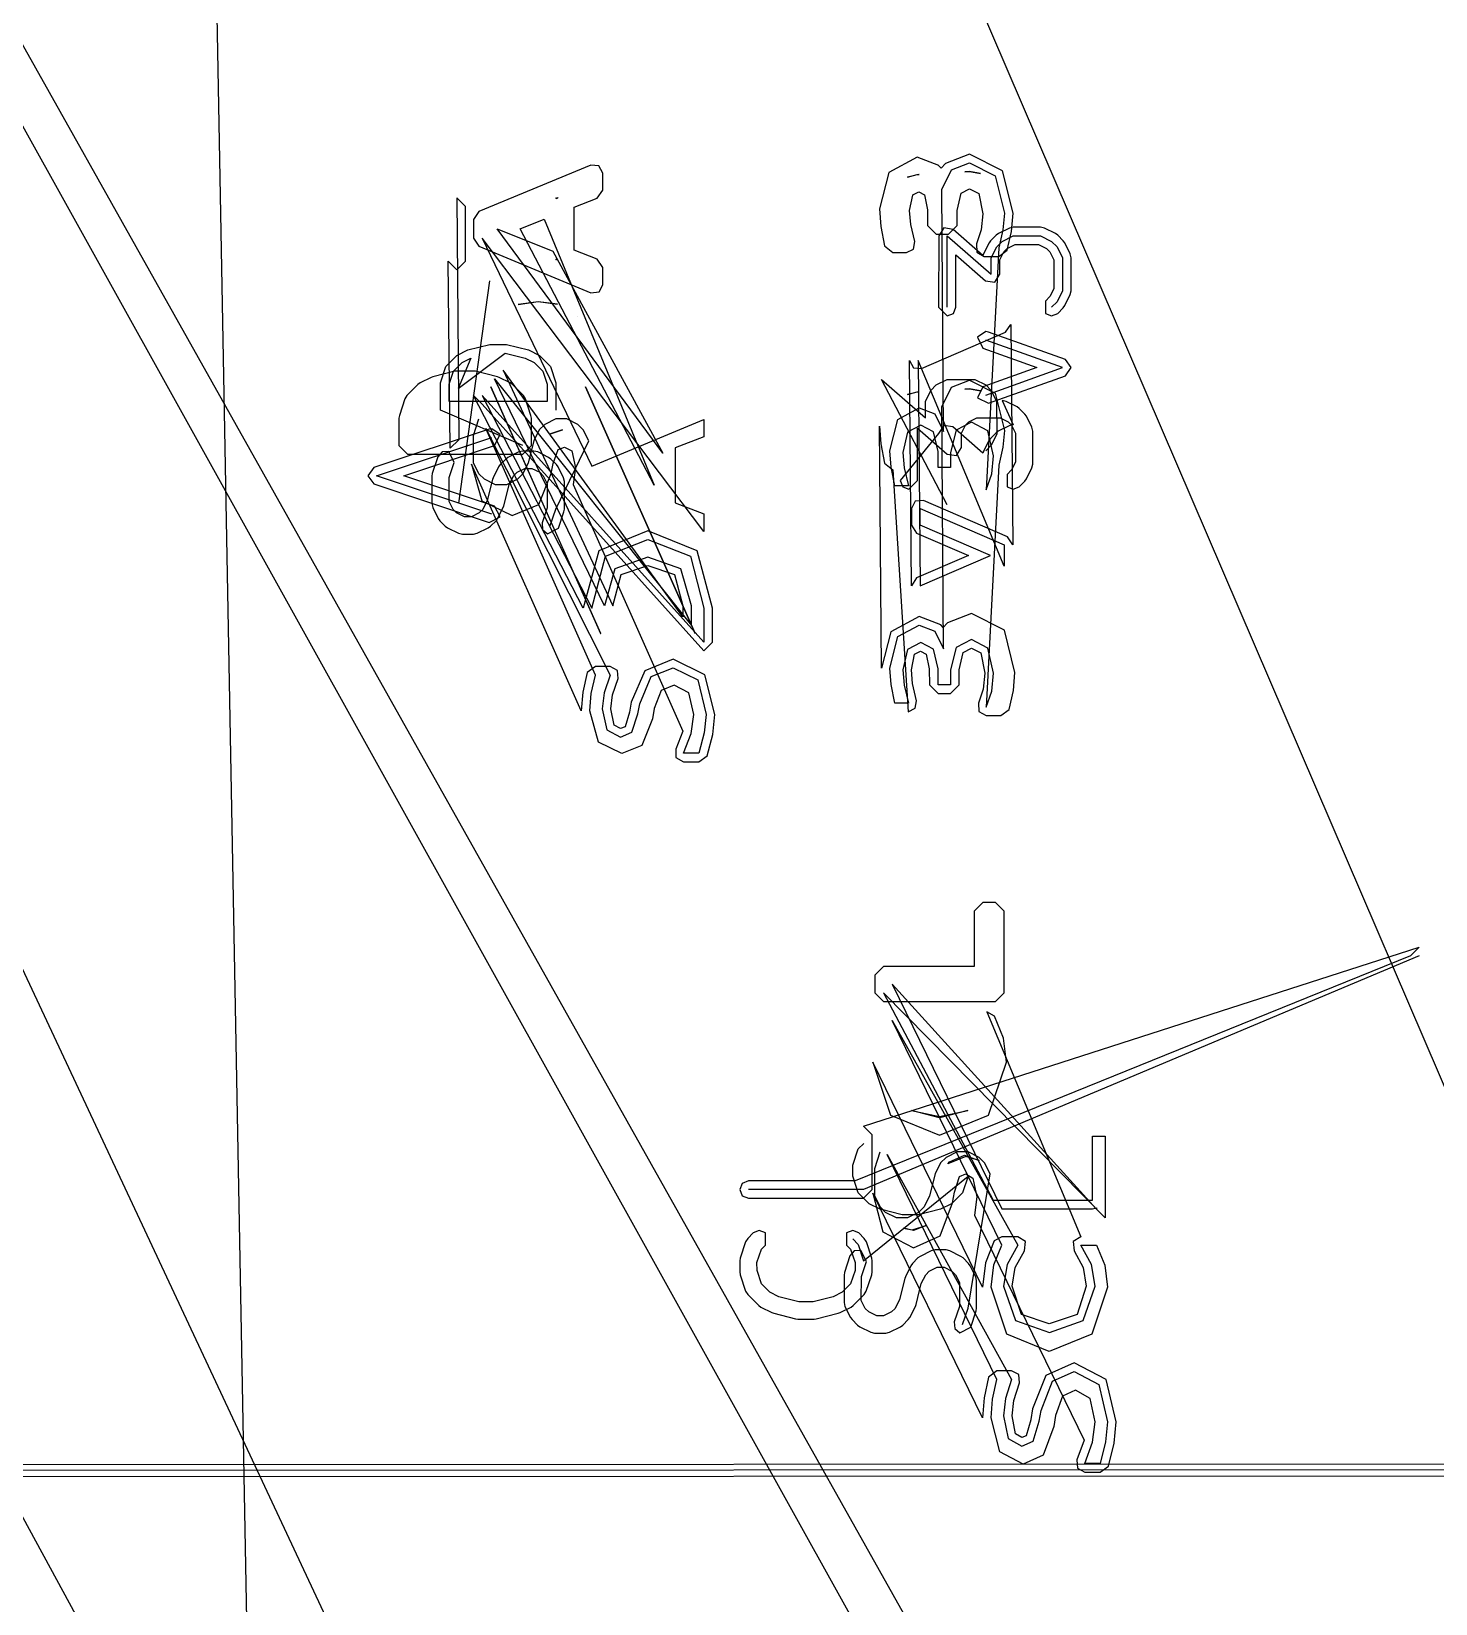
# Model space of a CAD drawing. Extents: x 0 to 334, y -361 to 120.
# Drawn here: x 135.86 to 148.04, y -1.04 to 12.6 of the extents above; entities that cross this region are included whole.
import ezdxf

# ---------------------------------------------------------------- set-up
doc = ezdxf.new("R2010")
doc.units = 0

msp = doc.modelspace()

# ---------------------------------------------------------------- linework, layer by layer
at = {"layer": 'Layer 1'}
for p, q in [((96.89, 81.7422), (317.14, -314.473)), ((96.89, 81.7422), (317.14, -310.473)), ((136.215, 80.4392), (138.335, -34.1749)), ((101.579, 77.4792), (246.92, -232.794)), ((100.509, 64.4492), (154.965, -35.4949)), ((131.8, 41.4079), (190.42, -95.0149)), ((143.54067, 11.50795), (143.29501, 11.37461)), ((143.72906, 11.43409), (143.54067, 11.50795)), ((143.99575, 11.53418), (143.78633, 11.4519)), ((143.83852, 11.397693), (143.99607, 11.459153)), ((144.28009, 11.38792), (143.99575, 11.53418)), ((143.99607, 11.459153), (144.21872, 11.345233)), ((140.71127, 11.43938), (139.73927, 11.03637)), ((140.781652, 11.432465), (140.71127, 11.43938)), ((140.815, 11.3701), (140.781652, 11.432465)), ((140.81535, 11.22135), (140.815, 11.3701)), ((143.29501, 11.37461), (143.21372, 11.05969)), ((143.45765, 11.333563), (143.54099, 11.357923)), ((143.55466, 11.357273), (143.45765, 11.333563)), ((143.45765, 11.333563), (143.45765, 11.333563)), ((143.54099, 11.357923), (143.557, 11.357263)), ((143.557, 11.357263), (143.55466, 11.357273)), ((143.72937, 11.43379), (143.72906, 11.43409)), ((143.75046, 11.41121), (143.72937, 11.43379)), ((143.78633, 11.4519), (143.75046, 11.41121)), ((143.75453, 11.228303), (143.83852, 11.397693)), ((143.95334, 11.379603), (143.99607, 11.384153)), ((143.99607, 11.383503), (143.95334, 11.379603)), ((143.95334, 11.379603), (143.95334, 11.379603)), ((143.99607, 11.384153), (144.091, 11.364723)), ((144.091, 11.364723), (143.99607, 11.383503)), ((144.21872, 11.345233), (144.2975, 11.021433)), ((144.37218, 11.02146), (144.28009, 11.38792)), ((144.28009, 11.38792), (144.28009, 11.38792)), ((140.76737, 11.15139), (140.81535, 11.22135)), ((143.50263, 11.18008), (143.55422, 11.20724)), ((143.55422, 11.20724), (143.60342, 11.18198)), ((143.60342, 11.18198), (143.62961, 11.05213)), ((143.77083, 9.12941), (143.75453, 11.228303)), ((143.888, 11.0462), (143.92304, 11.19548)), ((143.92304, 11.19548), (143.92353, 11.19618)), ((143.92353, 11.19618), (143.99595, 11.23353)), ((143.99595, 11.23353), (144.07503, 11.19264)), ((144.07503, 11.19264), (144.07522, 11.19236)), ((144.07522, 11.19236), (144.1117, 11.01697)), ((139.625, 11.0811), (139.55, 11.1561)), ((139.55, 11.1561), (139.56702, 9.057129)), ((139.625, 10.6049), (139.625, 11.0811)), ((140.40765, 11.150867), (140.42366, 11.157507)), ((140.41912, 11.145537), (140.40765, 11.150867)), ((140.40765, 11.150867), (140.40765, 11.150867)), ((140.42366, 11.157507), (140.41912, 11.145537)), ((140.56565, 10.69985), (140.566, 11.0736)), ((140.566, 11.0736), (140.76737, 11.15139)), ((143.21372, 11.05969), (143.21404, 11.059663)), ((143.21404, 11.059663), (143.22515, 10.907033)), ((143.47427, 11.04614), (143.5021, 11.17926)), ((143.485, 10.9249), (143.47427, 11.04614)), ((143.5021, 11.17926), (143.50263, 11.18008)), ((143.62961, 11.05213), (143.63, 10.9158)), ((143.888, 10.9158), (143.888, 11.0462)), ((139.73927, 11.03637), (139.69299, 10.96709)), ((139.69299, 10.96709), (139.69361, 10.804907)), ((140.09928, 10.885787), (140.3069, 10.969387)), ((140.3069, 10.969387), (141.259, 8.6632)), ((143.48555, 10.92493), (143.485, 10.9249)), ((143.485, 10.9249), (143.485, 10.9249)), ((143.52004, 10.77696), (143.48555, 10.92493)), ((143.63, 10.9158), (143.705, 10.8408)), ((143.813, 10.8408), (143.888, 10.9158)), ((144.1117, 11.01697), (144.09713, 10.87624)), ((144.2975, 11.021433), (144.28513, 10.876033)), ((144.35885, 10.8641), (144.37218, 11.02146)), ((139.69361, 10.804907), (139.73985, 10.735647)), ((139.76861, 10.804907), (140.72, 8.82782)), ((141.692, 8.2619), (139.76861, 10.804907)), ((139.89817, 10.885657), (140.3819, 10.691587)), ((141.334, 8.94115), (139.89817, 10.885657)), ((141.259, 8.6632), (140.09928, 10.885787)), ((143.22515, 10.907033), (143.22517, 10.906933)), ((143.22517, 10.906933), (143.2578, 10.738483)), ((143.507952, 10.711045), (143.52004, 10.77696)), ((143.705, 10.8408), (143.813, 10.8408)), ((143.72757, 10.8251), (143.727, 10.206)), ((143.771584, 10.89339), (143.72757, 10.8251)), ((143.85196, 10.881543), (143.771584, 10.89339)), ((143.80257, 10.206052), (143.802, 10.8251)), ((143.802, 10.8251), (144.18296, 10.491766)), ((144.11125, 10.654662), (143.85196, 10.881543)), ((144.09713, 10.87623), (144.05535, 10.7563)), ((144.09713, 10.87624), (144.09713, 10.87623)), ((144.17811, 10.782895), (144.16406, 10.763403)), ((144.22573, 10.830514), (144.17811, 10.782895)), ((144.24522, 10.844563), (144.22573, 10.830514)), ((144.23061, 10.729839), (144.27823, 10.777458)), ((144.34046, 10.892182), (144.24522, 10.844563)), ((144.28513, 10.876033), (144.24932, 10.722373)), ((144.27823, 10.777458), (144.37347, 10.825077)), ((144.32078, 10.70064), (144.35885, 10.8641)), ((144.374, 10.9001), (144.34046, 10.892182)), ((144.37347, 10.825077), (144.612, 10.8251)), ((144.61153, 10.900077), (144.374, 10.9001)), ((144.64507, 10.892159), (144.61153, 10.900077)), ((144.612, 10.8251), (144.70723, 10.777481)), ((144.74031, 10.84454), (144.64507, 10.892159)), ((144.70723, 10.777481), (144.75485, 10.729862)), ((144.7598, 10.830491), (144.74031, 10.84454)), ((144.80742, 10.782872), (144.7598, 10.830491)), ((144.82147, 10.76338), (144.80742, 10.782872)), ((139.73985, 10.735647), (140.71185, 10.331927)), ((140.3819, 10.691587), (141.334, 8.94115)), ((140.76702, 10.62206), (140.56565, 10.69985)), ((143.2578, 10.738483), (143.3307, 10.681103)), ((143.3307, 10.681103), (143.448, 10.6811)), ((143.448, 10.6811), (143.507952, 10.711045)), ((143.877, 10.206), (143.877, 10.6598)), ((143.877, 10.6598), (144.13357, 10.435306)), ((144.05535, 10.7563), (144.058353, 10.683145)), ((144.058353, 10.683145), (144.12225, 10.6474)), ((144.11644, 10.668164), (144.11125, 10.654662)), ((144.16406, 10.763403), (144.11644, 10.668164)), ((144.12225, 10.6474), (144.249, 10.6474)), ((144.24932, 10.722373), (144.139, 8.62348)), ((144.183, 10.6346), (144.23061, 10.729839)), ((144.249, 10.6474), (144.32078, 10.70064)), ((144.258, 10.6169), (144.29225, 10.685417)), ((144.29225, 10.685417), (144.32266, 10.715824)), ((144.32266, 10.715824), (144.39118, 10.750082)), ((144.39118, 10.750082), (144.594, 10.7501)), ((144.594, 10.7501), (144.66252, 10.715842)), ((144.66252, 10.715842), (144.69292, 10.685435)), ((144.69292, 10.685435), (144.72718, 10.616918)), ((144.75485, 10.729862), (144.80247, 10.634623)), ((144.86908, 10.668141), (144.82147, 10.76338)), ((144.877, 10.6346), (144.86908, 10.668141)), ((139.49202, 8.982129), (139.475, 10.6049)), ((139.475, 10.6049), (139.55, 10.5299)), ((139.55, 10.5299), (139.625, 10.6049)), ((140.40706, 10.620947), (140.41948, 10.626687)), ((140.42485, 10.613557), (140.40706, 10.620947)), ((140.41948, 10.626687), (140.42485, 10.613557)), ((140.815, 10.5521), (140.76702, 10.62206)), ((140.81562, 10.401187), (140.815, 10.5521)), ((144.18296, 10.491766), (144.183, 10.6346)), ((144.25796, 10.491749), (144.258, 10.6169)), ((144.72718, 10.616918), (144.727, 10.3666)), ((144.80247, 10.634623), (144.802, 10.3489)), ((144.877, 10.348895), (144.877, 10.6346)), ((139.56702, 8.505939), (139.836, 10.4347)), ((140.782252, 10.338813), (140.81562, 10.401187)), ((144.13357, 10.435306), (144.213946, 10.423459)), ((144.213946, 10.423459), (144.25796, 10.491749)), ((144.727, 10.3666), (144.69274, 10.298084)), ((140.08212, 10.231027), (140.25364, 10.254657)), ((140.25364, 10.253787), (140.08212, 10.231027)), ((140.08212, 10.231027), (140.08212, 10.231027)), ((140.25364, 10.254657), (140.42134, 10.232447)), ((140.42134, 10.232447), (140.25364, 10.253787)), ((140.71185, 10.331927), (140.782252, 10.338813)), ((144.69274, 10.298084), (144.65373, 10.259071)), ((144.65373, 10.259071), (144.65373, 10.153005)), ((144.75438, 10.253662), (144.70676, 10.206043)), ((144.802, 10.3489), (144.75438, 10.253662)), ((144.82147, 10.220116), (144.86908, 10.315354)), ((144.86908, 10.315354), (144.877, 10.348895)), ((140.59715, 10.126967), (140.59732, 10.126777)), ((140.59725, 10.126857), (140.59715, 10.126967)), ((140.59715, 10.126967), (140.59715, 10.126967)), ((140.59732, 10.126777), (140.59725, 10.126857)), ((143.727, 10.206), (143.802, 10.131)), ((143.802, 10.131), (143.855033, 10.152967)), ((143.855033, 10.152967), (143.877, 10.206)), ((144.65373, 10.153005), (144.706765, 10.131036)), ((144.706765, 10.131036), (144.7598, 10.153005)), ((144.7598, 10.153005), (144.80742, 10.200624)), ((144.80742, 10.200624), (144.82147, 10.220116)), ((143.57918, 9.673893), (144.30835, 9.988693)), ((144.13565, 9.995328), (144.06471, 9.945554)), ((144.16056, 9.99096), (144.13565, 9.995328)), ((144.13565, 9.995328), (144.13565, 9.995328)), ((144.82723, 9.752864), (144.16056, 9.99096)), ((144.30835, 9.988693), (144.35362, 10.057553)), ((144.35362, 10.057553), (144.37, 8.14604)), ((139.54986, 9.788235), (139.6451, 9.835854)), ((139.6451, 9.835854), (139.83557, 9.883473)), ((139.83557, 9.883473), (139.979, 9.88348)), ((139.979, 9.88348), (140.16948, 9.835861)), ((140.16948, 9.835861), (140.26472, 9.788242)), ((144.06471, 9.945554), (144.11011, 9.849698)), ((144.11011, 9.849698), (144.57901, 9.682233)), ((144.802, 9.682233), (144.13534, 9.920329)), ((139.407, 9.55014), (139.45462, 9.692997)), ((139.45462, 9.692997), (139.54986, 9.788235)), ((139.52017, 9.652484), (139.59429, 9.726597)), ((139.55952, 9.502557), (139.969, 9.80848)), ((139.67128, 9.765091), (139.55952, 9.502557)), ((139.59429, 9.726597), (139.67128, 9.765091)), ((139.969, 9.80848), (140.14253, 9.765097)), ((140.14253, 9.765097), (140.21952, 9.726603)), ((140.21952, 9.726603), (140.29363, 9.65249)), ((140.26472, 9.788242), (140.35995, 9.693004)), ((140.35995, 9.693004), (140.40757, 9.550147)), ((143.47445, 9.742753), (143.508249, 9.680086)), ((143.491, 7.79002), (143.47445, 9.742753)), ((143.54945, 9.742753), (143.566, 7.79002)), ((144.295, 7.95866), (143.54945, 9.742753)), ((144.57901, 9.682233), (144.11011, 9.514769)), ((144.13534, 9.444138), (144.802, 9.682233)), ((144.876991, 9.682233), (144.82723, 9.752864)), ((144.82723, 9.611602), (144.876991, 9.682233)), ((139.23103, 9.549401), (139.21154, 9.535352)), ((139.32627, 9.59702), (139.23103, 9.549401)), ((139.34162, 9.602699), (139.32627, 9.59702)), ((139.53209, 9.650318), (139.34162, 9.602699)), ((139.407, 9.31205), (139.407, 9.55014)), ((139.482, 9.53797), (139.52017, 9.652484)), ((139.55028, 9.652557), (139.53209, 9.650318)), ((139.69243, 9.652523), (139.55028, 9.652557)), ((139.71062, 9.650284), (139.69243, 9.652523)), ((139.9011, 9.602665), (139.71062, 9.650284)), ((139.87669, 9.583837), (141.584, 7.44455)), ((140.82814, 7.61737), (139.87669, 9.583837)), ((139.91645, 9.596986), (139.9011, 9.602665)), ((140.01169, 9.549367), (139.91645, 9.596986)), ((139.95169, 9.658837), (140.903, 7.61737)), ((141.509, 7.51955), (139.95169, 9.658837)), ((140.03118, 9.535318), (140.01169, 9.549367)), ((140.29363, 9.65249), (140.3318, 9.537976)), ((140.40757, 9.550147), (140.407, 9.31205)), ((143.802, 8.491757), (143.231, 9.57982)), ((143.231, 9.57982), (143.61196, 9.246487)), ((143.508249, 9.680086), (143.57918, 9.673893)), ((143.70723, 9.532197), (143.80247, 9.579816)), ((143.80247, 9.579816), (144.04, 9.57982)), ((143.83852, 9.512653), (143.99607, 9.574113)), ((143.99607, 9.574113), (144.21872, 9.460183)), ((144.04, 9.57982), (144.13523, 9.532201)), ((144.16056, 9.373507), (144.82723, 9.611602)), ((139.09818, 9.410799), (139.05056, 9.267942)), ((139.1163, 9.440114), (139.09818, 9.410799)), ((139.21154, 9.535352), (139.1163, 9.440114)), ((139.482, 9.38705), (139.482, 9.53797)), ((139.69361, 9.440767), (139.76861, 9.365767)), ((140.64571, 7.59541), (139.69361, 9.440767)), ((139.76861, 9.440767), (140.72, 7.59541)), ((141.692, 7.30148), (139.76861, 9.440767)), ((139.84361, 9.515767), (140.795, 7.37724)), ((140.7966, 7.37648), (139.84361, 9.515767)), ((140.12642, 9.44008), (140.03118, 9.535318)), ((140.14453, 9.410764), (140.12642, 9.44008)), ((140.19215, 9.267907), (140.14453, 9.410764)), ((140.3318, 9.537976), (140.332, 9.38705)), ((140.66403, 9.515767), (140.66562, 9.516527)), ((141.617, 7.37648), (140.66403, 9.515767)), ((140.66562, 9.516527), (141.617, 7.37648)), ((143.45761, 9.448493), (143.54099, 9.472883)), ((143.55466, 9.472223), (143.45761, 9.448493)), ((143.45761, 9.448493), (143.45761, 9.448493)), ((143.54099, 9.472883), (143.55713, 9.472213)), ((143.55713, 9.472213), (143.55466, 9.472223)), ((143.612, 9.38934), (143.65961, 9.484578)), ((143.65961, 9.484578), (143.70723, 9.532197)), ((143.75453, 9.343263), (143.83852, 9.512653)), ((143.95334, 9.494563), (143.99607, 9.499113)), ((143.99607, 9.498463), (143.95334, 9.494563)), ((143.95334, 9.494563), (143.95334, 9.494563)), ((143.99607, 9.499113), (144.091, 9.479683)), ((144.091, 9.479683), (143.99607, 9.498463)), ((144.11011, 9.514769), (144.06471, 9.418913)), ((144.06471, 9.418913), (144.16056, 9.373507)), ((144.13523, 9.532201), (144.18285, 9.484582)), ((144.18285, 9.484582), (144.23047, 9.389344)), ((144.21872, 9.460183), (144.2975, 9.136393)), ((140.12171, 9.006129), (139.407, 9.31205)), ((140.332, 9.38705), (139.482, 9.38705)), ((139.76861, 9.365767), (141.692, 7.22648)), ((143.3737, 9.23359), (143.55729, 9.33403)), ((143.55729, 9.33403), (143.69401, 9.28081)), ((143.61196, 9.246487), (143.612, 9.38934)), ((143.69401, 9.28081), (143.77083, 9.12941)), ((143.77083, 7.24437), (143.75453, 9.343263)), ((144.23047, 9.389344), (144.231, 9.10363)), ((144.31207, 9.388568), (144.27853, 9.396486)), ((144.27853, 9.396486), (144.37343, 9.185805)), ((144.40731, 9.340949), (144.31207, 9.388568)), ((144.4268, 9.3269), (144.40731, 9.340949)), ((144.47442, 9.279281), (144.4268, 9.3269)), ((144.48847, 9.259789), (144.47442, 9.279281)), ((139.82902, 9.148518), (138.82902, 8.815185)), ((139.04671, 9.244224), (139.046, 9.00609)), ((139.05056, 9.267942), (139.04671, 9.244224)), ((139.693, 9.09419), (139.74062, 9.237047)), ((139.80052, 9.153907), (140.88, 7.01462)), ((140.75229, 7.01462), (139.80052, 9.153907)), ((139.85247, 9.152367), (139.82902, 9.148518)), ((139.92388, 9.101084), (139.85247, 9.152367)), ((139.85247, 9.152367), (139.85247, 9.152367)), ((140.196, 9.24419), (140.19215, 9.267907)), ((140.196, 9.00609), (140.196, 9.24419)), ((140.26414, 9.141812), (140.21652, 9.046574)), ((140.31176, 9.189431), (140.26414, 9.141812)), ((140.407, 9.23705), (140.31176, 9.189431)), ((140.35402, 9.105207), (140.46471, 9.142567)), ((140.46471, 9.142567), (140.35402, 9.105207)), ((140.50253, 9.237046), (140.407, 9.23705)), ((140.59776, 9.189427), (140.50253, 9.237046)), ((140.64538, 9.141808), (140.59776, 9.189427)), ((140.693, 9.04657), (140.64538, 9.141808)), ((140.72, 8.82782), (141.69201, 9.23083)), ((141.69201, 9.23083), (141.692, 9.08209)), ((143.21404, 9.174623), (143.22515, 9.021993)), ((143.23072, 7.07573), (143.21404, 9.174623)), ((143.30534, 8.96077), (143.3737, 9.23359)), ((143.57161, 9.18338), (143.45703, 9.12192)), ((143.544, 8.70244), (143.544, 9.1562)), ((143.544, 9.1562), (143.80057, 8.931706)), ((143.68359, 9.12416), (143.57161, 9.18338)), ((143.771014, 9.179095), (143.727, 9.110805)), ((143.85139, 9.167248), (143.771014, 9.179095)), ((143.87858, 9.1399), (143.82975, 8.94728)), ((144.11068, 8.940368), (143.85139, 9.167248)), ((144.0127, 9.20961), (143.87858, 9.1399)), ((143.925, 9.1133), (143.95925, 9.181816)), ((143.95925, 9.181816), (143.98966, 9.212223)), ((143.98966, 9.212223), (144.05818, 9.246481)), ((144.15462, 9.13466), (144.0127, 9.20961)), ((144.05818, 9.246481), (144.261, 9.24648)), ((144.33989, 9.177887), (144.24465, 9.130268)), ((144.261, 9.24648), (144.32952, 9.212222)), ((144.32952, 9.212222), (144.35992, 9.181815)), ((144.37343, 9.185805), (144.33989, 9.177887)), ((144.35992, 9.181815), (144.39418, 9.113299)), ((144.53608, 9.164551), (144.48847, 9.259789)), ((144.544, 9.13101), (144.53608, 9.164551)), ((138.85273, 8.744034), (139.85273, 9.077367)), ((139.046, 9.00609), (139.121, 8.93109)), ((139.0899, 8.744034), (139.87645, 9.006216)), ((139.56702, 9.057129), (139.49202, 8.982129)), ((139.69252, 8.856096), (139.693, 9.09419)), ((139.87645, 9.006216), (139.92388, 9.101084)), ((140.121, 8.93109), (140.196, 9.00609)), ((140.21652, 9.046574), (140.1689, 8.856098)), ((140.35402, 9.105207), (140.35402, 9.105207)), ((140.407, 8.454907), (140.693, 9.04657)), ((141.692, 9.08209), (141.44265, 8.98577)), ((143.22515, 9.021993), (143.22517, 9.021893)), ((143.22517, 9.021893), (143.2578, 8.853443)), ((143.727, 9.110805), (143.394, 8.70244)), ((143.45703, 9.12192), (143.41666, 8.94728)), ((143.722, 8.95327), (143.68359, 9.12416)), ((143.92496, 8.988149), (143.925, 9.1133)), ((144.16349, 9.049108), (144.11587, 8.95387)), ((144.18338, 9.008392), (144.13576, 8.960773)), ((144.20345, 8.91805), (144.15462, 9.13466)), ((144.17754, 9.0686), (144.16349, 9.049108)), ((144.22516, 9.116219), (144.17754, 9.0686)), ((144.231, 9.10363), (144.18338, 9.008392)), ((144.24465, 9.130268), (144.22516, 9.116219)), ((144.2975, 9.136393), (144.28513, 8.990983)), ((144.39418, 9.113299), (144.394, 8.863)), ((144.544, 8.845295), (144.544, 9.13101)), ((139.121, 8.93109), (140.121, 8.93109)), ((139.38347, 8.907196), (139.33585, 8.764339)), ((139.421081, 8.950561), (139.38347, 8.907196)), ((139.47834, 8.954629), (139.421081, 8.950561)), ((139.52577, 8.85976), (139.47834, 8.954629)), ((139.97302, 8.888892), (139.9254, 8.841273)), ((139.99251, 8.902941), (139.97302, 8.888892)), ((140.08775, 8.95056), (139.99251, 8.902941)), ((140.12129, 8.958478), (140.08775, 8.95056)), ((140.21653, 8.958476), (140.12129, 8.958478)), ((140.25007, 8.950558), (140.21653, 8.958476)), ((140.34531, 8.902939), (140.25007, 8.950558)), ((140.3648, 8.88889), (140.34531, 8.902939)), ((140.41242, 8.841271), (140.3648, 8.88889)), ((140.38341, 8.850057), (140.42731, 8.971457)), ((140.42731, 8.971457), (140.42766, 8.971867)), ((140.42766, 8.971867), (140.48216, 8.993207)), ((140.48216, 8.993207), (140.546, 8.960097)), ((140.546, 8.960097), (140.57773, 8.812517)), ((141.44265, 8.98577), (141.443, 8.50909)), ((143.31575, 8.81836), (143.30534, 8.96077)), ((143.41666, 8.94728), (143.42838, 8.81386)), ((143.722, 8.81686), (143.722, 8.95327)), ((143.80057, 8.931706), (143.880946, 8.919859)), ((143.82975, 8.94728), (143.83, 8.81686)), ((143.880946, 8.919859), (143.92496, 8.988149)), ((144.11587, 8.95387), (144.11068, 8.940368)), ((144.18718, 8.7614), (144.20345, 8.91805)), ((144.28513, 8.990983), (144.24932, 8.837333)), ((138.82902, 8.815185), (138.777754, 8.744034)), ((138.777754, 8.744034), (138.82902, 8.672883)), ((139.85273, 8.410701), (138.85273, 8.744034)), ((139.87645, 8.481852), (139.0899, 8.744034)), ((139.33585, 8.764339), (139.332, 8.740621)), ((139.332, 8.740621), (139.332, 8.50252)), ((139.48182, 8.520231), (139.482, 8.72845)), ((139.482, 8.72845), (139.52577, 8.85976)), ((139.67604, 8.844397), (139.76521, 8.526767)), ((140.62752, 6.70511), (139.67604, 8.844397)), ((139.74014, 8.760858), (139.69252, 8.856096)), ((139.78776, 8.713239), (139.74014, 8.760858)), ((139.91135, 8.821781), (139.86373, 8.726543)), ((139.9254, 8.841273), (139.91135, 8.821781)), ((140.00186, 8.666825), (140.04035, 8.743813)), ((140.04035, 8.743813), (140.07076, 8.77422)), ((140.07076, 8.77422), (140.13927, 8.808478)), ((140.12128, 8.76086), (140.07367, 8.713241)), ((140.1689, 8.856098), (140.12128, 8.76086)), ((140.13927, 8.808478), (140.199, 8.80848)), ((140.199, 8.80848), (140.26752, 8.774222)), ((140.25869, 8.495447), (140.36778, 8.762897)), ((140.26752, 8.774222), (140.29792, 8.743815)), ((140.29792, 8.743815), (140.33218, 8.675299)), ((140.36778, 8.762897), (140.36783, 8.763157)), ((140.36783, 8.763157), (140.38341, 8.850057)), ((140.42647, 8.821779), (140.41242, 8.841271)), ((140.47408, 8.726541), (140.42647, 8.821779)), ((140.57773, 8.812517), (140.55758, 8.667927)), ((143.2578, 8.853443), (143.3307, 8.796063)), ((143.347, 8.65721), (143.31575, 8.81836)), ((143.3307, 8.796063), (143.464, 6.69717)), ((143.42838, 8.81386), (143.46484, 8.65721)), ((143.83, 8.81686), (143.722, 8.81686)), ((144.24932, 8.837333), (144.139, 6.73844)), ((144.139, 8.62348), (144.18718, 8.7614)), ((144.35974, 8.794484), (144.32073, 8.755471)), ((144.32073, 8.755471), (144.32073, 8.649405)), ((144.394, 8.863), (144.35974, 8.794484)), ((144.48847, 8.716516), (144.53608, 8.811754)), ((144.53608, 8.811754), (144.544, 8.845295)), ((138.82902, 8.672883), (139.82902, 8.33955)), ((139.883, 8.66562), (139.78776, 8.713239)), ((139.85805, 8.711192), (139.81243, 8.528703)), ((139.86373, 8.726543), (139.85805, 8.711192)), ((139.97843, 8.665622), (139.883, 8.66562)), ((139.95623, 8.484336), (140.00186, 8.666825)), ((140.07367, 8.713241), (139.97843, 8.665622)), ((140.33218, 8.675299), (140.332, 8.46707)), ((140.482, 8.693), (140.47408, 8.726541)), ((140.482, 8.454899), (140.482, 8.693)), ((140.55758, 8.667927), (141.509, 6.52864)), ((143.46484, 8.65721), (143.347, 8.65721)), ((143.394, 8.70244), (143.415967, 8.649407)), ((143.415967, 8.649407), (143.469, 8.62744)), ((143.469, 8.62744), (143.544, 8.70244)), ((144.32073, 8.649405), (144.373765, 8.627436)), ((144.373765, 8.627436), (144.4268, 8.649405)), ((144.4268, 8.649405), (144.47442, 8.697024)), ((144.47442, 8.697024), (144.48847, 8.716516)), ((139.332, 8.50252), (139.33992, 8.468978)), ((139.33992, 8.468978), (139.38754, 8.37374)), ((139.51608, 8.451715), (139.48182, 8.520231)), ((139.76521, 8.526767), (139.76537, 8.526557)), ((139.76537, 8.526557), (140.02838, 8.398257)), ((139.81243, 8.528703), (139.77394, 8.451715)), ((139.92388, 8.386984), (139.87645, 8.481852)), ((139.90294, 8.373747), (139.95056, 8.468985)), ((139.95056, 8.468985), (139.95623, 8.484336)), ((140.02838, 8.398257), (140.25869, 8.495437)), ((140.25869, 8.495437), (140.25869, 8.495447)), ((140.332, 8.46707), (140.28823, 8.335759)), ((140.35938, 8.31205), (140.407, 8.454907)), ((140.47815, 8.431182), (140.482, 8.454899)), ((141.443, 8.50909), (141.69235, 8.41277)), ((143.524629, 8.523507), (143.49083, 8.46084)), ((143.49083, 8.46084), (143.491, 8.31468)), ((143.59556, 8.5297), (143.524629, 8.523507)), ((143.566, 8.31468), (143.566, 8.46084)), ((143.566, 8.46084), (144.29517, 8.14604)), ((144.32473, 8.2149), (143.59556, 8.5297)), ((139.38754, 8.37374), (139.40159, 8.354249)), ((139.40159, 8.354249), (139.44921, 8.30663)), ((139.54649, 8.421308), (139.51608, 8.451715)), ((139.615, 8.38705), (139.54649, 8.421308)), ((139.67501, 8.38705), (139.615, 8.38705)), ((139.74353, 8.421308), (139.67501, 8.38705)), ((139.77394, 8.451715), (139.74353, 8.421308)), ((139.82902, 8.33955), (139.92388, 8.386984)), ((139.84127, 8.306636), (139.88889, 8.354255)), ((139.88889, 8.354255), (139.90294, 8.373747)), ((140.28823, 8.335759), (140.292302, 8.2785)), ((140.43053, 8.288325), (140.47815, 8.431182)), ((141.69235, 8.41277), (141.692, 8.2619)), ((139.44921, 8.30663), (139.4687, 8.292581)), ((139.4687, 8.292581), (139.56394, 8.244962)), ((139.56394, 8.244962), (139.59748, 8.237044)), ((139.59748, 8.237044), (139.693, 8.23705)), ((139.693, 8.23705), (139.72654, 8.244968)), ((139.72654, 8.244968), (139.82178, 8.292587)), ((139.82178, 8.292587), (139.84127, 8.306636)), ((140.292302, 8.2785), (140.33567, 8.240891)), ((140.33567, 8.240891), (140.43053, 8.288325)), ((141.20574, 8.26537), (140.78048, 8.09404)), ((140.83784, 8.04659), (141.20503, 8.19037)), ((141.20503, 8.19037), (141.57417, 8.04588)), ((141.633, 8.09328), (141.20574, 8.26537)), ((143.491, 8.31468), (143.53645, 8.24575)), ((143.53645, 8.24575), (143.98762, 8.05235)), ((144.17798, 8.05235), (143.566, 8.31468)), ((144.37, 8.14604), (144.32473, 8.2149)), ((140.78048, 8.09404), (140.64571, 7.59541)), ((140.72, 7.59541), (140.83784, 8.04659)), ((141.57417, 8.04588), (141.69201, 7.59541)), ((141.767, 7.59541), (141.63228, 8.09328)), ((141.63228, 8.09328), (141.633, 8.09328)), ((143.98762, 8.05235), (143.53645, 7.85895)), ((143.566, 7.79002), (144.17798, 8.05235)), ((144.29517, 8.14604), (144.295, 7.95866)), ((140.91928, 7.93751), (140.82814, 7.61737)), ((141.20509, 8.0395), (140.91928, 7.93751)), ((140.97524, 7.88773), (141.20495, 7.9645)), ((141.20495, 7.9645), (141.43679, 7.88753)), ((141.49285, 7.93751), (141.20509, 8.0395)), ((141.584, 7.61737), (141.49285, 7.93751)), ((140.903, 7.61737), (140.97489, 7.88734)), ((140.97489, 7.88734), (140.97524, 7.88773)), ((141.43679, 7.88753), (141.43696, 7.88734)), ((141.43696, 7.88734), (141.50886, 7.61737)), ((143.53645, 7.85895), (143.491, 7.79002)), ((141.50886, 7.61737), (141.509, 7.51955)), ((141.584, 7.44455), (141.584, 7.61737)), ((141.69201, 7.59541), (141.692, 7.30148)), ((141.767, 7.30148), (141.767, 7.59541)), ((143.55767, 7.52399), (143.31201, 7.39065)), ((143.74606, 7.45013), (143.55767, 7.52399)), ((144.01275, 7.55022), (143.80333, 7.46794)), ((144.29709, 7.40395), (144.01275, 7.55022)), ((140.795, 7.37724), (140.7966, 7.37648)), ((143.31201, 7.39065), (143.23072, 7.07573)), ((143.3737, 7.34855), (143.55729, 7.44899)), ((143.55729, 7.44899), (143.69401, 7.39577)), ((143.69401, 7.39577), (143.77083, 7.24437)), ((143.74637, 7.44983), (143.74606, 7.45013)), ((143.76746, 7.42725), (143.74637, 7.44983)), ((143.80333, 7.46794), (143.76746, 7.42725)), ((144.38918, 7.0375), (144.29709, 7.40395)), ((141.692, 7.22648), (141.767, 7.30148)), ((143.30534, 7.07573), (143.3737, 7.34855)), ((143.45703, 7.23687), (143.41666, 7.06223)), ((143.57161, 7.29833), (143.45703, 7.23687)), ((143.68359, 7.23912), (143.57161, 7.29833)), ((143.722, 7.06823), (143.68359, 7.23912)), ((143.87858, 7.25486), (143.82975, 7.06223)), ((144.0127, 7.32457), (143.87858, 7.25486)), ((143.94053, 7.21222), (144.01295, 7.24957)), ((144.15462, 7.24961), (144.0127, 7.32457)), ((144.01295, 7.24957), (144.09203, 7.20868)), ((144.20345, 7.033), (144.15462, 7.24961)), ((141.42374, 7.15337), (141.17996, 7.05289)), ((141.6992, 7.01822), (141.42374, 7.15337)), ((143.49082, 7.06223), (143.51864, 7.19535)), ((143.51864, 7.19535), (143.51918, 7.19617)), ((143.51918, 7.19617), (143.57077, 7.22333)), ((143.57077, 7.22333), (143.61997, 7.19808)), ((143.61997, 7.19808), (143.64616, 7.06823)), ((143.905, 7.06223), (143.94004, 7.21152)), ((143.94004, 7.21152), (143.94053, 7.21222)), ((144.09203, 7.20868), (144.09222, 7.20838)), ((144.09222, 7.20838), (144.1287, 7.033)), ((140.68029, 7.03659), (140.64083, 6.86855)), ((140.752, 7.08962), (140.68029, 7.03659)), ((140.71518, 6.85668), (140.75229, 7.01462)), ((140.88012, 7.08962), (140.752, 7.08962)), ((140.88, 7.01462), (140.82662, 6.86093)), ((140.942918, 7.055614), (140.88012, 7.08962)), ((140.89961, 6.8432), (140.94878, 6.98444)), ((140.94878, 6.98444), (140.942918, 7.055614)), ((141.17996, 7.05289), (141.06219, 6.77945)), ((141.13586, 6.76602), (141.23482, 7.00187)), ((141.23482, 7.00187), (141.42362, 7.07837)), ((141.42362, 7.07837), (141.63781, 6.97496)), ((141.63781, 6.97496), (141.71073, 6.67323)), ((141.78585, 6.67323), (141.6992, 7.01822)), ((143.31575, 6.93332), (143.30534, 7.07573)), ((143.41666, 7.06223), (143.42838, 6.92882)), ((143.50155, 6.941), (143.49082, 7.06223)), ((143.64616, 7.06823), (143.647, 6.93182)), ((143.722, 6.93182), (143.722, 7.06823)), ((143.82975, 7.06223), (143.83, 6.93182)), ((143.905, 6.93182), (143.905, 7.06223)), ((144.1287, 7.033), (144.11413, 6.89227)), ((144.18718, 6.87635), (144.20345, 7.033)), ((144.37585, 6.88013), (144.38918, 7.0375)), ((140.64083, 6.86855), (140.62752, 6.70511)), ((140.70281, 6.70511), (140.71518, 6.85668)), ((140.82662, 6.86093), (140.80904, 6.7214)), ((140.88416, 6.7214), (140.89961, 6.8432)), ((140.89961, 6.8432), (140.89961, 6.8432)), ((141.32195, 6.88076), (141.2614, 6.72423)), ((141.43393, 6.92892), (141.32195, 6.88076)), ((141.56023, 6.86234), (141.43393, 6.92892)), ((141.6045, 6.67323), (141.56023, 6.86234)), ((143.347, 6.77217), (143.31575, 6.93332)), ((143.42838, 6.92882), (143.46484, 6.77217)), ((143.53604, 6.79303), (143.50155, 6.941)), ((143.647, 6.93182), (143.722, 6.85682)), ((143.83, 6.93182), (143.722, 6.93182)), ((143.722, 6.85682), (143.83, 6.85682)), ((143.83, 6.85682), (143.905, 6.93182)), ((144.114, 6.89227), (144.07222, 6.77234)), ((144.11413, 6.89227), (144.114, 6.89227)), ((144.139, 6.73844), (144.18718, 6.87635)), ((144.33778, 6.71668), (144.37585, 6.88013)), ((140.77703, 6.43242), (140.70281, 6.70511)), ((140.80904, 6.7214), (140.8507, 6.54078)), ((140.9135, 6.58197), (140.88416, 6.7214)), ((141.04579, 6.6923), (141.00768, 6.56549)), ((141.046, 6.69349), (141.04579, 6.6923)), ((141.06219, 6.77945), (141.046, 6.69349)), ((141.11958, 6.67961), (141.13586, 6.76602)), ((141.2614, 6.72423), (141.24578, 6.63711)), ((143.46484, 6.77217), (143.347, 6.77217)), ((143.464, 6.69717), (143.523952, 6.727115)), ((143.523952, 6.727115), (143.53604, 6.79303)), ((144.07222, 6.77234), (144.075223, 6.699185)), ((144.075223, 6.699185), (144.13912, 6.66344)), ((144.266, 6.66344), (144.33778, 6.71668)), ((140.96931, 6.55275), (140.9135, 6.58197)), ((141.00768, 6.56549), (140.96931, 6.55275)), ((141.06685, 6.51954), (141.11958, 6.67961)), ((141.24578, 6.63711), (141.15398, 6.4055)), ((141.58171, 6.50891), (141.6045, 6.67323)), ((141.71073, 6.67323), (141.6951, 6.51316)), ((141.76899, 6.4996), (141.78585, 6.67323)), ((144.13912, 6.66344), (144.266, 6.66344)), ((140.98015, 6.33397), (140.77703, 6.43242)), ((140.8507, 6.54078), (140.96919, 6.47775)), ((140.96919, 6.47775), (141.06685, 6.51954)), ((141.509, 6.52864), (141.447, 6.3726)), ((141.514, 6.33822), (141.58171, 6.50891)), ((141.6951, 6.51316), (141.64888, 6.33822)), ((141.72006, 6.31424), (141.76897, 6.49949)), ((141.76897, 6.49949), (141.76899, 6.4996)), ((141.15398, 6.4055), (140.98015, 6.33397)), ((141.447, 6.3726), (141.449615, 6.299197)), ((141.449615, 6.299197), (141.51365, 6.26322)), ((141.64888, 6.33822), (141.514, 6.33822)), ((141.649, 6.26322), (141.72006, 6.31424)), ((141.51365, 6.26322), (141.649, 6.26322)), ((144.11, 5.04278), (144.035, 4.96778)), ((144.035, 4.96778), (144.035, 4.48745)), ((144.22, 5.04278), (144.11, 5.04278)), ((144.295, 4.96778), (144.22, 5.04278)), ((144.295, 4.25815), (144.295, 4.96778)), ((143.077, 3.10368), (147.89409, 4.654321)), ((147.89409, 4.654321), (147.81909, 4.579321)), ((147.81909, 4.579321), (143.002, 2.62749)), ((147.89409, 4.579321), (143.077, 2.55249)), ((143.248, 4.48745), (143.173, 4.41245)), ((143.173, 4.41245), (143.17361, 4.258147)), ((144.035, 4.48745), (143.248, 4.48745)), ((143.17361, 4.258147), (143.24861, 4.183147)), ((143.24861, 4.258147), (144.2, 2.46156)), ((145.172, 2.30726), (143.24861, 4.258147)), ((143.32361, 4.333147), (144.275, 2.38656)), ((145.097, 2.38226), (143.32361, 4.333147)), ((144.22, 4.18315), (144.295, 4.25815)), ((143.24861, 4.183147), (144.22, 4.18315)), ((144.21066, 4.057407), (144.14575, 4.094827)), ((144.14575, 4.094827), (144.96, 2.14394)), ((143.32348, 4.019827), (144.414, 2.06894)), ((144.27473, 2.06894), (143.32348, 4.019827)), ((144.28867, 3.866757), (144.21066, 4.057407)), ((144.3145, 3.656997), (144.28867, 3.866757)), ((143.15604, 3.656997), (143.3109, 3.198707)), ((144.10756, 1.70611), (143.15604, 3.656997)), ((144.16035, 3.198767), (144.3145, 3.656997)), ((143.38769, 3.314297), (143.38777, 3.314217)), ((143.38786, 3.314127), (143.38769, 3.314297)), ((143.38777, 3.314217), (143.38786, 3.314127)), ((143.3109, 3.198707), (143.73559, 3.025137)), ((143.4905, 3.239767), (143.73559, 3.187837)), ((143.73559, 3.175137), (143.4905, 3.239767)), ((143.4905, 3.239767), (143.4905, 3.239767)), ((143.73559, 3.187837), (143.98056, 3.239857)), ((143.98056, 3.239857), (143.73559, 3.175137)), ((143.73559, 3.025137), (144.16023, 3.198637)), ((144.16023, 3.198637), (144.16035, 3.198767)), ((143.152, 3.02868), (143.077, 3.10368)), ((143.152, 2.55249), (143.152, 3.02868)), ((145.061, 2.46156), (145.061, 3.01689)), ((145.061, 3.01689), (145.172, 3.01689)), ((145.172, 3.01689), (145.172, 2.30726)), ((142.982, 2.76321), (143.02962, 2.906067)), ((143.02962, 2.906067), (143.07724, 2.953686)), ((143.173, 2.73583), (143.22062, 2.878687)), ((143.887, 2.87869), (143.79176, 2.831071)), ((143.98253, 2.878686), (143.887, 2.87869)), ((144.07776, 2.831067), (143.98253, 2.878686)), ((142.98243, 2.667974), (142.982, 2.76321)), ((143.17252, 2.497736), (143.173, 2.73583)), ((143.28052, 2.856467), (144.36, 0.905577)), ((144.23229, 0.905577), (143.28052, 2.856467)), ((143.74414, 2.783452), (143.69652, 2.688214)), ((143.79176, 2.831071), (143.74414, 2.783452)), ((143.96216, 2.839037), (143.80688, 2.776157)), ((143.80688, 2.776157), (143.82022, 2.793547)), ((143.80688, 2.776157), (143.80688, 2.776157)), ((143.82022, 2.793547), (143.82067, 2.794067)), ((143.82067, 2.794067), (143.95239, 2.850217)), ((143.95239, 2.850217), (144.07777, 2.805757)), ((144.07777, 2.805757), (143.96216, 2.839037)), ((144.12538, 2.783448), (144.07776, 2.831067)), ((144.173, 2.68821), (144.12538, 2.783448)), ((142.023967, 2.605523), (142.002, 2.55249)), ((142.077, 2.62749), (142.023967, 2.605523)), ((143.002, 2.62749), (142.077, 2.62749)), ((143.03005, 2.525116), (142.98243, 2.667974)), ((143.077, 1.933443), (143.982, 2.66797)), ((143.69652, 2.688214), (143.6489, 2.497737)), ((143.86358, 2.530777), (143.90907, 2.665657)), ((143.90907, 2.665657), (143.9094, 2.666077)), ((143.9094, 2.666077), (143.96216, 2.689037)), ((143.982, 2.66797), (143.93438, 2.525112)), ((143.96216, 2.689037), (144.02462, 2.652877)), ((143.982, 1.525114), (144.173, 2.68821)), ((144.02462, 2.652877), (144.05773, 2.488287)), ((142.002, 2.55249), (142.023967, 2.499457)), ((142.023967, 2.499457), (142.077, 2.47749)), ((143.077, 2.55249), (142.077, 2.55249)), ((142.077, 2.47749), (143.077, 2.47749)), ((143.12529, 2.429878), (143.03005, 2.525116)), ((143.077, 2.47749), (143.152, 2.55249)), ((143.15604, 2.522657), (143.24364, 2.185817)), ((144.10752, 0.571767), (143.15604, 2.522657)), ((143.22014, 2.402498), (143.17252, 2.497736)), ((143.6489, 2.497737), (143.60128, 2.402499)), ((143.93438, 2.525112), (143.83915, 2.429874)), ((143.84799, 2.437027), (143.86358, 2.530777)), ((144.05773, 2.488287), (144.03723, 2.329447)), ((144.2, 2.46156), (145.061, 2.46156)), ((143.22053, 2.382259), (143.12529, 2.429878)), ((143.26776, 2.354879), (143.22014, 2.402498)), ((143.411, 2.33464), (143.22053, 2.382259)), ((143.363, 2.30726), (143.26776, 2.354879)), ((143.55343, 2.334636), (143.411, 2.33464)), ((143.55367, 2.35488), (143.45843, 2.307261)), ((143.74391, 2.382255), (143.55343, 2.334636)), ((143.60128, 2.402499), (143.55367, 2.35488)), ((143.74049, 2.152337), (143.84795, 2.436777)), ((143.83915, 2.429874), (143.74391, 2.382255)), ((143.84795, 2.436777), (143.84799, 2.437027)), ((144.03723, 2.329447), (144.989, 0.378557)), ((144.275, 2.38656), (145.061, 2.38656)), ((145.061, 2.38656), (145.09668, 2.39559)), ((145.09668, 2.39559), (145.097, 2.38226)), ((142.17186, 2.198918), (142.11921, 2.176952)), ((142.22527, 2.17696), (142.17186, 2.198926)), ((142.17186, 2.198926), (142.17186, 2.198918)), ((142.981765, 2.198928), (142.92873, 2.176959)), ((143.0348, 2.176959), (142.981765, 2.198928)), ((143.24364, 2.185817), (143.24378, 2.185607)), ((143.24378, 2.185607), (143.50838, 2.047397)), ((143.45843, 2.307261), (143.363, 2.30726)), ((143.42152, 2.217367), (143.49796, 2.202457)), ((143.50838, 2.197397), (143.42152, 2.217367)), ((143.42152, 2.217367), (143.42152, 2.217367)), ((143.49796, 2.202457), (143.62008, 2.242147)), ((143.62008, 2.242147), (143.50838, 2.197397)), ((142.05347, 2.100018), (142.00585, 1.957161)), ((142.07159, 2.129333), (142.05347, 2.100018)), ((142.11921, 2.176952), (142.07159, 2.129333)), ((142.19017, 2.035794), (142.22527, 2.070894)), ((142.22527, 2.070894), (142.22527, 2.17696)), ((142.92873, 2.176959), (142.92873, 2.070893)), ((142.92873, 2.070893), (142.96383, 2.035793)), ((142.98176, 2.123919), (143.02938, 2.0763)), ((143.02938, 2.0763), (143.077, 1.933443)), ((143.08242, 2.12934), (143.0348, 2.176959)), ((143.10053, 2.100024), (143.08242, 2.12934)), ((143.14815, 1.957167), (143.10053, 2.100024)), ((143.50838, 2.047397), (143.74049, 2.152337)), ((144.21018, 2.10666), (144.13332, 1.91716)), ((144.20572, 1.8986), (144.27473, 2.06894)), ((144.275, 2.14394), (144.21018, 2.10666)), ((144.41378, 2.14394), (144.275, 2.14394)), ((144.414, 2.06894), (144.32155, 1.90242)), ((144.481306, 2.101552), (144.41378, 2.14394)), ((144.47252, 2.02231), (144.481306, 2.101552)), ((144.96, 2.14394), (144.892474, 2.101552)), ((144.892474, 2.101552), (144.90126, 2.02231)), ((145.05267, 1.90242), (144.96022, 2.06894)), ((144.96022, 2.06894), (145.097, 2.06894)), ((145.097, 2.06894), (145.16731, 1.89707)), ((142.00585, 1.957161), (142.002, 1.933443)), ((142.002, 1.933443), (142.002, 1.83821)), ((142.152, 1.92128), (142.19017, 2.035794)), ((142.15219, 1.850385), (142.152, 1.92128)), ((142.95847, 1.977406), (142.91085, 1.834549)), ((142.996081, 2.020771), (142.95847, 1.977406)), ((142.96383, 2.035793), (143.002, 1.921279)), ((143.05334, 2.024839), (142.996081, 2.020771)), ((143.002, 1.921279), (143.002, 1.85038)), ((143.10077, 1.92997), (143.05334, 2.024839)), ((143.057, 1.79866), (143.10077, 1.92997)), ((143.152, 1.93345), (143.14815, 1.957167)), ((143.15157, 1.838204), (143.152, 1.93345)), ((143.5004, 1.911481), (143.48635, 1.891989)), ((143.54802, 1.9591), (143.5004, 1.911481)), ((143.56751, 1.973149), (143.54802, 1.9591)), ((143.66275, 2.020768), (143.56751, 1.973149)), ((143.69629, 2.028686), (143.66275, 2.020768)), ((143.79153, 2.028686), (143.69629, 2.028686)), ((143.82507, 2.020768), (143.79153, 2.028686)), ((143.92031, 1.973149), (143.82507, 2.020768)), ((143.9398, 1.9591), (143.92031, 1.973149)), ((143.98742, 1.911481), (143.9398, 1.9591)), ((144.00147, 1.891989), (143.98742, 1.911481)), ((144.13332, 1.91716), (144.10756, 1.70611)), ((144.39222, 1.87794), (144.47252, 2.02231)), ((144.90126, 2.02231), (144.98156, 1.87794)), ((142.002, 1.83821), (142.00585, 1.814493)), ((142.00585, 1.814493), (142.05347, 1.671635)), ((142.19036, 1.73587), (142.15219, 1.850385)), ((142.91085, 1.834549), (142.907, 1.810831)), ((142.907, 1.810831), (142.907, 1.57273)), ((143.002, 1.85038), (142.96383, 1.735865)), ((143.05682, 1.590441), (143.057, 1.79866)), ((143.1001, 1.671629), (143.14772, 1.814487)), ((143.14772, 1.814487), (143.15157, 1.838204)), ((143.43305, 1.7814), (143.38743, 1.59891)), ((143.43873, 1.796751), (143.43305, 1.7814)), ((143.48635, 1.891989), (143.43873, 1.796751)), ((143.57686, 1.737036), (143.61535, 1.814024)), ((143.61535, 1.814024), (143.64576, 1.844431)), ((143.64576, 1.844431), (143.71427, 1.878689)), ((143.71427, 1.878689), (143.774, 1.87869)), ((143.774, 1.87869), (143.84252, 1.844432)), ((143.84252, 1.844432), (143.87292, 1.814025)), ((143.87292, 1.814025), (143.90718, 1.745509)), ((144.04908, 1.796751), (144.00147, 1.891989)), ((144.057, 1.76321), (144.04908, 1.796751)), ((144.18229, 1.70611), (144.20572, 1.8986)), ((144.32155, 1.90242), (144.29095, 1.71527)), ((144.36573, 1.71527), (144.39216, 1.87775)), ((144.39216, 1.87775), (144.39222, 1.87794)), ((144.98156, 1.87794), (144.98162, 1.87775)), ((144.98162, 1.87775), (145.00805, 1.71527)), ((145.08327, 1.71527), (145.05267, 1.90242)), ((145.16731, 1.89707), (145.19075, 1.70611)), ((142.05347, 1.671635), (142.07159, 1.642319)), ((142.07159, 1.642319), (142.16683, 1.547081)), ((142.26448, 1.661757), (142.19036, 1.73587)), ((142.34147, 1.623263), (142.26448, 1.661757)), ((142.88972, 1.661752), (142.81273, 1.623258)), ((142.96383, 1.735865), (142.88972, 1.661752)), ((142.98675, 1.547075), (143.08199, 1.642313)), ((143.08199, 1.642313), (143.1001, 1.671629)), ((143.53123, 1.554546), (143.57686, 1.737036)), ((143.90718, 1.745509), (143.907, 1.53728)), ((144.057, 1.525109), (144.057, 1.76321)), ((144.3177, 1.2982), (144.18229, 1.70611)), ((144.29095, 1.71527), (144.39316, 1.41584)), ((144.4464, 1.46844), (144.36573, 1.71527)), ((145.00805, 1.71527), (144.92794, 1.46836)), ((144.9817, 1.41584), (145.08327, 1.71527)), ((145.19075, 1.70611), (145.05598, 1.2982)), ((142.16683, 1.547081), (142.18632, 1.533032)), ((142.18632, 1.533032), (142.28156, 1.485413)), ((142.515, 1.57988), (142.34147, 1.623263)), ((142.6392, 1.579875), (142.515, 1.57988)), ((142.81273, 1.623258), (142.6392, 1.579875)), ((142.87202, 1.485407), (142.96726, 1.533026)), ((142.907, 1.57273), (142.91492, 1.539188)), ((142.91492, 1.539188), (142.96254, 1.44395)), ((142.96726, 1.533026), (142.98675, 1.547075)), ((143.09108, 1.521925), (143.05682, 1.590441)), ((143.12149, 1.491518), (143.09108, 1.521925)), ((143.34894, 1.521922), (143.31853, 1.491515)), ((143.38743, 1.59891), (143.34894, 1.521922)), ((143.47794, 1.443957), (143.52556, 1.539195)), ((143.52556, 1.539195), (143.53123, 1.554546)), ((143.907, 1.53728), (143.86323, 1.405969)), ((143.93438, 1.382257), (143.982, 1.525114)), ((144.00553, 1.358535), (144.05315, 1.501392)), ((144.05315, 1.501392), (144.057, 1.525109)), ((142.28156, 1.485413), (142.29691, 1.479734)), ((142.29691, 1.479734), (142.48738, 1.432115)), ((142.48738, 1.432115), (142.50557, 1.429876)), ((142.50557, 1.429876), (142.648, 1.42987)), ((142.648, 1.42987), (142.66619, 1.432109)), ((142.66619, 1.432109), (142.85667, 1.479728)), ((142.85667, 1.479728), (142.87202, 1.485407)), ((142.96254, 1.44395), (142.97659, 1.424459)), ((142.97659, 1.424459), (143.02421, 1.37684)), ((143.02421, 1.37684), (143.0437, 1.362791)), ((143.19, 1.45726), (143.12149, 1.491518)), ((143.25001, 1.457257), (143.19, 1.45726)), ((143.31853, 1.491515), (143.25001, 1.457257)), ((143.39678, 1.362797), (143.41627, 1.376846)), ((143.41627, 1.376846), (143.46389, 1.424465)), ((143.46389, 1.424465), (143.47794, 1.443957)), ((143.86323, 1.405969), (143.867302, 1.34871)), ((144.39316, 1.41584), (144.68743, 1.31195)), ((144.44657, 1.46827), (144.4464, 1.46844)), ((144.68721, 1.38695), (144.44657, 1.46827)), ((144.92794, 1.46836), (144.68721, 1.38695)), ((144.68743, 1.31195), (144.9817, 1.41584)), ((143.0437, 1.362791), (143.13894, 1.315172)), ((143.13894, 1.315172), (143.17248, 1.307254)), ((143.17248, 1.307254), (143.268, 1.30726)), ((143.268, 1.30726), (143.30154, 1.315178)), ((143.30154, 1.315178), (143.39678, 1.362797)), ((143.867302, 1.34871), (143.91067, 1.311101)), ((143.91067, 1.311101), (144.00553, 1.358535)), ((144.68684, 1.14925), (144.3177, 1.2982)), ((145.05598, 1.2982), (144.68684, 1.14925)), ((144.232, 0.980577), (144.15985, 0.926077)), ((144.36012, 0.980577), (144.232, 0.980577)), ((144.422356, 0.947416), (144.36012, 0.980577)), ((144.90374, 1.049327), (144.65809, 0.940747)), ((144.71482, 0.891827), (144.90362, 0.974327)), ((144.90362, 0.974327), (145.11781, 0.862797)), ((145.18069, 0.903867), (144.90374, 1.049327)), ((144.15985, 0.926077), (144.1207, 0.746257)), ((144.19518, 0.735237), (144.23229, 0.905577)), ((144.36, 0.905577), (144.30662, 0.739817)), ((144.3799, 0.723317), (144.42957, 0.877267)), ((144.42957, 0.877267), (144.422356, 0.947416)), ((144.65809, 0.940747), (144.54202, 0.649937)), ((144.61586, 0.637457), (144.71482, 0.891827)), ((145.11781, 0.862797), (145.19073, 0.537397)), ((145.26585, 0.537397), (145.18069, 0.903867)), ((144.1207, 0.746257), (144.10752, 0.571767)), ((144.18281, 0.571767), (144.19518, 0.735237)), ((144.30662, 0.739817), (144.28904, 0.589337)), ((144.36416, 0.589337), (144.3799, 0.723307)), ((144.3799, 0.723307), (144.3799, 0.723317)), ((144.80195, 0.761207), (144.7414, 0.592397)), ((144.91393, 0.813147), (144.80195, 0.761207)), ((145.04023, 0.741347), (144.91393, 0.813147)), ((145.0845, 0.537397), (145.04023, 0.741347)), ((144.25703, 0.277687), (144.18281, 0.571767)), ((144.28904, 0.589337), (144.3307, 0.394557)), ((144.39487, 0.433577), (144.36416, 0.589337)), ((144.52564, 0.556057), (144.48607, 0.415417)), ((144.52582, 0.557167), (144.52564, 0.556057)), ((144.54202, 0.649937), (144.52582, 0.557167)), ((144.59958, 0.544267), (144.61586, 0.637457)), ((144.7414, 0.592397), (144.72578, 0.498437)), ((144.44931, 0.401567), (144.39487, 0.433577)), ((144.48607, 0.415417), (144.44931, 0.401567)), ((144.54685, 0.371637), (144.59958, 0.544267)), ((144.72578, 0.498437), (144.63398, 0.248657)), ((145.06171, 0.360177), (145.0845, 0.537397)), ((145.19073, 0.537397), (145.1751, 0.364767)), ((145.24916, 0.352167), (145.26585, 0.537397)), ((144.46015, 0.171507), (144.25703, 0.277687)), ((144.3307, 0.394557), (144.44919, 0.326567)), ((144.44919, 0.326567), (144.54685, 0.371637)), ((144.989, 0.378557), (144.92634, 0.208437)), ((144.994, 0.176087), (145.06171, 0.360177)), ((145.1751, 0.364767), (145.12888, 0.176087)), ((145.20058, 0.153687), (145.24914, 0.352057)), ((145.24914, 0.352057), (145.24916, 0.352167)), ((171.8, 0.182197), (0.049976, 0.0992)), ((144.63398, 0.248657), (144.46015, 0.171507)), ((144.92634, 0.208437), (144.930561, 0.1361)), ((145.12888, 0.176087), (144.994, 0.176087)), ((145.129, 0.101087), (145.20058, 0.153687)), ((171.80002, 0.132197), (0.05002, 0.0492)), ((0.050024, -0.0008), (171.8, 0.082197)), ((144.930561, 0.1361), (144.994, 0.101087)), ((144.994, 0.101087), (145.129, 0.101087))]:
    msp.add_line(p, q, dxfattribs=at)

doc.saveas('drawing.dxf')
